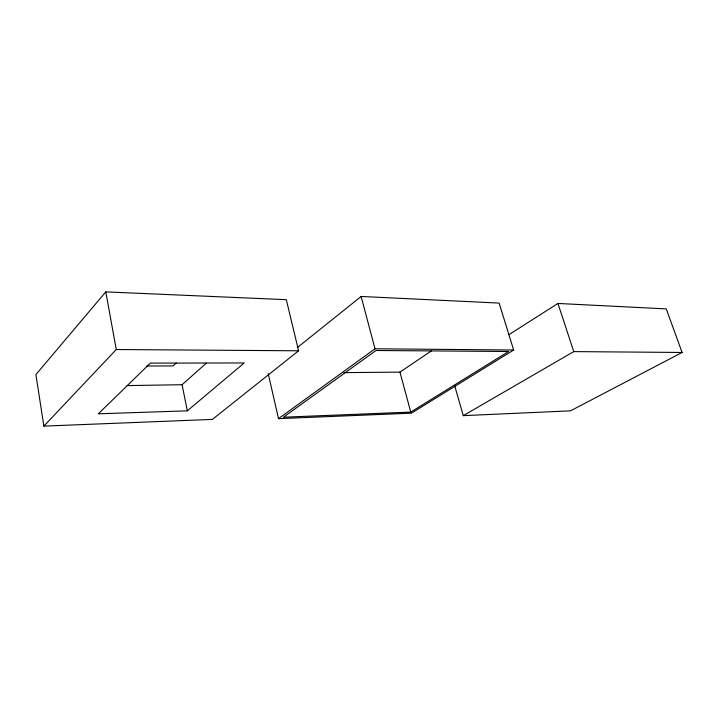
<?xml version="1.0" encoding="UTF-8"?>
<svg xmlns="http://www.w3.org/2000/svg" width="718" height="718" viewBox="0 0 718 718"><rect width="100%" height="100%" fill="white"/><g stroke="black" fill="none" stroke-linecap="round" stroke-linejoin="round"><path stroke-width="1.08" d="M105.788 291.885L35.9 374.581L43.87 426.115L212.384 419.411L298.589 350.797L286.311 299.684L105.788 291.885L116.271 349.531L43.87 426.115M176.161 363.03L173.056 365.929L146.66 366.018M127.176 385.602L182.085 384.713L206.29 363.173M187.326 410.831L244.228 362.958L150.358 363.12L98.33 413.81L187.326 410.831L182.085 384.713M297.378 347.557L361.127 296.453L499.118 303.086L513.648 350.016L411.396 413.182L278.512 418.648L268.182 373.513M278.512 418.648L375.002 348.786L513.648 350.016M343.913 372.624L399.944 372.121L431.365 350.914M509.008 334.624L557.931 303.454L666.259 308.902L682.1 352.466L570.496 410.849L463.281 415.65L454.665 385.692M410.777 412.087L508.577 351.497L375.963 350.492L283.439 417.203L410.777 412.087L399.944 372.121M463.281 415.65L573.763 351.605L682.1 352.466M116.271 349.531L298.589 350.797M557.931 303.454L573.763 351.605M361.127 296.453L375.002 348.786"/></g></svg>
